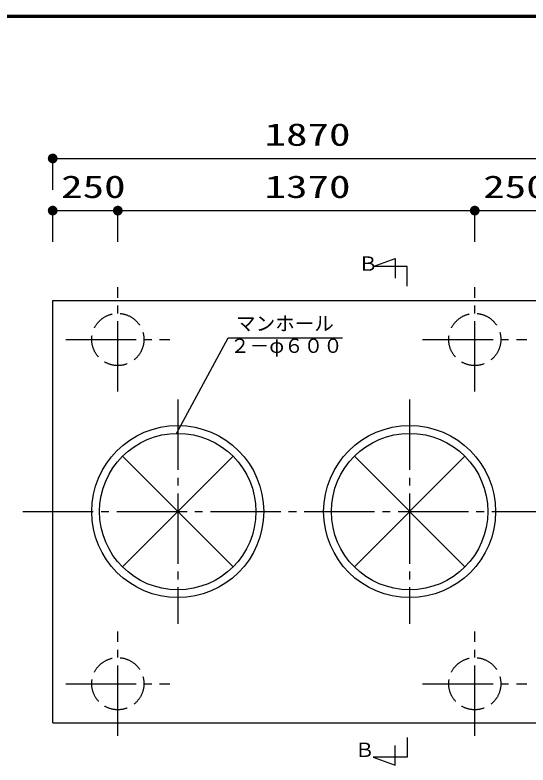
# Model space of a CAD drawing. Units: millimetres, scale not verified. Extents: x -8915 to 8404, y -6690 to 5387.
# Drawn here: x -5707 to -3738, y 2511 to 5387 of the extents above; entities that cross this region are included whole.
import ezdxf
from ezdxf.enums import TextEntityAlignment as Align

# ---------------------------------------------------------------- set-up
doc = ezdxf.new("R2010")
doc.units = ezdxf.units.MM
doc.header["$LTSCALE"] = 30
doc.linetypes.add('CHAIN2', pattern=[12, 9, -1, 1, -1])
doc.linetypes.add('DASHED3', pattern=[4, 3, -1])
for name, color, linetype, lineweight in [('0-1_KIKI', 3, 'Continuous', 25), ('0-2_SEISAKU', 2, 'Continuous', 25), ('0-6_SUNPO', 7, 'Continuous', 25), ('0-7_07', 7, 'Continuous', 25)]:
    doc.layers.add(name, color=color, linetype=linetype, lineweight=lineweight)
doc.styles.add('MS Gothic', font='')
doc.styles.add('ＭＳ ゴシック', font='')
doc.styles.get('MS Gothic').set_extended_font_data('MS Gothic')
doc.styles.get('ＭＳ ゴシック').set_extended_font_data('MS Gothic')

msp = doc.modelspace()

# ---------------------------------------------------------------- linework, layer by layer
at = {"layer": '0-1_KIKI', "color": 4}
for p, q in [((-5087.23, 3782.94), (-4888.14, 4149.75)), ((-4888.14, 4149.75), (-4450.5, 4149.75))]:
    msp.add_line(p, q, dxfattribs=at)
at = {"layer": '0-1_KIKI'}
for points in [[(-4202.15, 4347.84), (-4202.15, 4422.84), (-4332.15, 4422.84), (-4247.15, 4452.84), (-4247.15, 4377.84)], [(-4202.15, 2616.28), (-4202.15, 2541.28), (-4332.15, 2541.28), (-4247.15, 2511.28), (-4247.15, 2586.28)]]:
    msp.add_lwpolyline(points, dxfattribs=at)
at = {"layer": '0-2_SEISAKU', "linetype": 'CHAIN2'}
for p, q in [((-5312.23, 3942.93), (-5312.23, 4342.93)), ((-3942.23, 3942.93), (-3942.23, 4342.93)), ((-5512.23, 4142.94), (-5112.23, 4142.94)), ((-4142.23, 4142.94), (-3742.23, 4142.94)), ((-5082.23, 3912.94), (-5082.23, 3052.93)), ((-4192.23, 3912.94), (-4192.23, 3052.93)), ((-5676.64, 3482.94), (-3520.09, 3482.94)), ((-5312.23, 2622.93), (-5312.23, 3022.93)), ((-3942.23, 2622.93), (-3942.23, 3022.93)), ((-5512.23, 2822.94), (-5112.23, 2822.94)), ((-4142.23, 2822.94), (-3742.23, 2822.94))]:
    msp.add_line(p, q, dxfattribs=at)
at = {"layer": '0-2_SEISAKU'}
for p, q in [((-5562.23, 2672.94), (-5562.23, 4292.94)), ((-5562.23, 4292.94), (-3692.23, 4292.94)), ((-5294.36, 3695.07), (-4870.1, 3270.8)), ((-5294.36, 3270.8), (-4870.1, 3695.07)), ((-4404.36, 3695.07), (-3980.1, 3270.8)), ((-4404.36, 3270.8), (-3980.1, 3695.07))]:
    msp.add_line(p, q, dxfattribs=at)
msp.add_lwpolyline([(-5562.23, 2672.94), (-3692.23, 2672.94), (-3692.23, 4292.94)], dxfattribs=at)
at = {"layer": '0-2_SEISAKU', "linetype": 'DASHED3'}
for centre in [(-5312.23, 4142.94), (-3942.23, 4142.94), (-5312.23, 2822.94), (-3942.23, 2822.94)]:
    msp.add_circle(centre, 100, dxfattribs=at)
at = {"layer": '0-2_SEISAKU'}
for centre, radius in [((-5082.23, 3482.94), 330), ((-4192.23, 3482.94), 330), ((-5082.23, 3482.94), 300), ((-4192.23, 3482.94), 300)]:
    msp.add_circle(centre, radius, dxfattribs=at)
at = {"layer": '0-6_SUNPO', "color": 4}
for p, q in [((-5562.23, 4716.97), (-5562.23, 4836.97)), ((-5562.23, 4836.97), (-3692.23, 4836.97)), ((-5562.23, 4516.97), (-5562.23, 4636.97)), ((-5562.23, 4636.97), (-5312.23, 4636.97)), ((-5312.23, 4516.97), (-5312.23, 4636.97)), ((-5312.23, 4516.97), (-5312.23, 4636.97)), ((-5312.23, 4636.97), (-3942.23, 4636.97)), ((-3942.23, 4516.97), (-3942.23, 4636.97)), ((-3942.23, 4516.97), (-3942.23, 4636.97)), ((-3942.23, 4636.97), (-3692.23, 4636.97))]:
    msp.add_line(p, q, dxfattribs=at)
at = {"layer": '0-6_SUNPO'}
for points in [[(-5580.62, 4840.63), (-5562.23, 4836.97), (-5580.98, 4836.97)], [(-5580.98, 4836.97), (-5562.23, 4836.97), (-5580.62, 4833.31)], [(-5579.55, 4844.15), (-5562.23, 4836.97), (-5580.62, 4840.63)], [(-5580.62, 4833.31), (-5562.23, 4836.97), (-5579.55, 4829.8)], [(-5577.82, 4847.39), (-5562.23, 4836.97), (-5579.55, 4844.15)], [(-5579.55, 4829.8), (-5562.23, 4836.97), (-5577.82, 4826.56)], [(-5575.49, 4850.23), (-5562.23, 4836.97), (-5577.82, 4847.39)], [(-5577.82, 4826.56), (-5562.23, 4836.97), (-5575.49, 4823.71)], [(-5572.65, 4852.56), (-5562.23, 4836.97), (-5575.49, 4850.23)], [(-5575.49, 4823.71), (-5562.23, 4836.97), (-5572.65, 4821.38)], [(-5569.41, 4854.3), (-5562.23, 4836.97), (-5572.65, 4852.56)], [(-5572.65, 4821.38), (-5562.23, 4836.97), (-5569.41, 4819.65)], [(-5565.89, 4855.36), (-5562.23, 4836.97), (-5569.41, 4854.3)], [(-5569.41, 4819.65), (-5562.23, 4836.97), (-5565.89, 4818.58)], [(-5562.23, 4855.72), (-5562.23, 4836.97), (-5565.89, 4855.36)], [(-5565.89, 4818.58), (-5562.23, 4836.97), (-5562.23, 4818.22)], [(-5558.57, 4855.36), (-5562.23, 4836.97), (-5562.23, 4855.72)], [(-5555.06, 4854.3), (-5562.23, 4836.97), (-5558.57, 4855.36)], [(-5551.81, 4852.56), (-5562.23, 4836.97), (-5555.06, 4854.3)], [(-5548.97, 4850.23), (-5562.23, 4836.97), (-5551.81, 4852.56)], [(-5546.64, 4847.39), (-5562.23, 4836.97), (-5548.97, 4850.23)], [(-5544.91, 4844.15), (-5562.23, 4836.97), (-5546.64, 4847.39)], [(-5543.84, 4840.63), (-5562.23, 4836.97), (-5544.91, 4844.15)], [(-5543.48, 4836.97), (-5562.23, 4836.97), (-5543.84, 4840.63)], [(-5562.23, 4818.22), (-5562.23, 4836.97), (-5558.57, 4818.58)], [(-5558.57, 4818.58), (-5562.23, 4836.97), (-5555.06, 4819.65)], [(-5555.06, 4819.65), (-5562.23, 4836.97), (-5551.81, 4821.38)], [(-5551.81, 4821.38), (-5562.23, 4836.97), (-5548.97, 4823.71)], [(-5548.97, 4823.71), (-5562.23, 4836.97), (-5546.64, 4826.56)], [(-5546.64, 4826.56), (-5562.23, 4836.97), (-5544.91, 4829.8)], [(-5544.91, 4829.8), (-5562.23, 4836.97), (-5543.84, 4833.31)], [(-5543.84, 4833.31), (-5562.23, 4836.97), (-5543.48, 4836.97)], [(-5580.62, 4640.63), (-5562.23, 4636.97), (-5580.98, 4636.97)], [(-5580.98, 4636.97), (-5562.23, 4636.97), (-5580.62, 4633.31)], [(-5579.55, 4644.15), (-5562.23, 4636.97), (-5580.62, 4640.63)], [(-5580.62, 4633.31), (-5562.23, 4636.97), (-5579.55, 4629.8)], [(-5577.82, 4647.39), (-5562.23, 4636.97), (-5579.55, 4644.15)], [(-5579.55, 4629.8), (-5562.23, 4636.97), (-5577.82, 4626.56)], [(-5575.49, 4650.23), (-5562.23, 4636.97), (-5577.82, 4647.39)], [(-5577.82, 4626.56), (-5562.23, 4636.97), (-5575.49, 4623.71)], [(-5572.65, 4652.56), (-5562.23, 4636.97), (-5575.49, 4650.23)], [(-5575.49, 4623.71), (-5562.23, 4636.97), (-5572.65, 4621.38)], [(-5569.41, 4654.3), (-5562.23, 4636.97), (-5572.65, 4652.56)], [(-5572.65, 4621.38), (-5562.23, 4636.97), (-5569.41, 4619.65)], [(-5565.89, 4655.36), (-5562.23, 4636.97), (-5569.41, 4654.3)], [(-5569.41, 4619.65), (-5562.23, 4636.97), (-5565.89, 4618.58)], [(-5562.23, 4655.72), (-5562.23, 4636.97), (-5565.89, 4655.36)], [(-5565.89, 4618.58), (-5562.23, 4636.97), (-5562.23, 4618.22)], [(-5558.57, 4655.36), (-5562.23, 4636.97), (-5562.23, 4655.72)], [(-5555.06, 4654.3), (-5562.23, 4636.97), (-5558.57, 4655.36)], [(-5551.81, 4652.56), (-5562.23, 4636.97), (-5555.06, 4654.3)], [(-5548.97, 4650.23), (-5562.23, 4636.97), (-5551.81, 4652.56)], [(-5546.64, 4647.39), (-5562.23, 4636.97), (-5548.97, 4650.23)], [(-5544.91, 4644.15), (-5562.23, 4636.97), (-5546.64, 4647.39)], [(-5543.84, 4640.63), (-5562.23, 4636.97), (-5544.91, 4644.15)], [(-5543.48, 4636.97), (-5562.23, 4636.97), (-5543.84, 4640.63)], [(-5562.23, 4618.22), (-5562.23, 4636.97), (-5558.57, 4618.58)], [(-5558.57, 4618.58), (-5562.23, 4636.97), (-5555.06, 4619.65)], [(-5555.06, 4619.65), (-5562.23, 4636.97), (-5551.81, 4621.38)], [(-5551.81, 4621.38), (-5562.23, 4636.97), (-5548.97, 4623.71)], [(-5548.97, 4623.71), (-5562.23, 4636.97), (-5546.64, 4626.56)], [(-5546.64, 4626.56), (-5562.23, 4636.97), (-5544.91, 4629.8)], [(-5544.91, 4629.8), (-5562.23, 4636.97), (-5543.84, 4633.31)], [(-5543.84, 4633.31), (-5562.23, 4636.97), (-5543.48, 4636.97)], [(-5330.62, 4640.63), (-5312.23, 4636.97), (-5330.98, 4636.97)], [(-5330.62, 4640.63), (-5312.23, 4636.97), (-5330.98, 4636.97)], [(-5330.98, 4636.97), (-5312.23, 4636.97), (-5330.62, 4633.31)], [(-5330.98, 4636.97), (-5312.23, 4636.97), (-5330.62, 4633.31)], [(-5329.55, 4644.15), (-5312.23, 4636.97), (-5330.62, 4640.63)], [(-5329.55, 4644.15), (-5312.23, 4636.97), (-5330.62, 4640.63)], [(-5330.62, 4633.31), (-5312.23, 4636.97), (-5329.55, 4629.8)], [(-5330.62, 4633.31), (-5312.23, 4636.97), (-5329.55, 4629.8)], [(-5327.82, 4647.39), (-5312.23, 4636.97), (-5329.55, 4644.15)], [(-5327.82, 4647.39), (-5312.23, 4636.97), (-5329.55, 4644.15)], [(-5329.55, 4629.8), (-5312.23, 4636.97), (-5327.82, 4626.56)], [(-5329.55, 4629.8), (-5312.23, 4636.97), (-5327.82, 4626.56)], [(-5325.49, 4650.23), (-5312.23, 4636.97), (-5327.82, 4647.39)], [(-5325.49, 4650.23), (-5312.23, 4636.97), (-5327.82, 4647.39)], [(-5327.82, 4626.56), (-5312.23, 4636.97), (-5325.49, 4623.71)], [(-5327.82, 4626.56), (-5312.23, 4636.97), (-5325.49, 4623.71)], [(-5322.65, 4652.56), (-5312.23, 4636.97), (-5325.49, 4650.23)], [(-5322.65, 4652.56), (-5312.23, 4636.97), (-5325.49, 4650.23)], [(-5325.49, 4623.71), (-5312.23, 4636.97), (-5322.65, 4621.38)], [(-5325.49, 4623.71), (-5312.23, 4636.97), (-5322.65, 4621.38)], [(-5319.41, 4654.3), (-5312.23, 4636.97), (-5322.65, 4652.56)], [(-5319.41, 4654.3), (-5312.23, 4636.97), (-5322.65, 4652.56)], [(-5322.65, 4621.38), (-5312.23, 4636.97), (-5319.41, 4619.65)], [(-5322.65, 4621.38), (-5312.23, 4636.97), (-5319.41, 4619.65)], [(-5315.89, 4655.36), (-5312.23, 4636.97), (-5319.41, 4654.3)], [(-5315.89, 4655.36), (-5312.23, 4636.97), (-5319.41, 4654.3)], [(-5319.41, 4619.65), (-5312.23, 4636.97), (-5315.89, 4618.58)], [(-5319.41, 4619.65), (-5312.23, 4636.97), (-5315.89, 4618.58)], [(-5312.23, 4655.72), (-5312.23, 4636.97), (-5315.89, 4655.36)], [(-5312.23, 4655.72), (-5312.23, 4636.97), (-5315.89, 4655.36)], [(-5315.89, 4618.58), (-5312.23, 4636.97), (-5312.23, 4618.22)], [(-5315.89, 4618.58), (-5312.23, 4636.97), (-5312.23, 4618.22)], [(-5308.57, 4655.36), (-5312.23, 4636.97), (-5312.23, 4655.72)], [(-5308.57, 4655.36), (-5312.23, 4636.97), (-5312.23, 4655.72)], [(-5305.06, 4654.3), (-5312.23, 4636.97), (-5308.57, 4655.36)], [(-5305.06, 4654.3), (-5312.23, 4636.97), (-5308.57, 4655.36)], [(-5301.81, 4652.56), (-5312.23, 4636.97), (-5305.06, 4654.3)], [(-5301.81, 4652.56), (-5312.23, 4636.97), (-5305.06, 4654.3)], [(-5298.97, 4650.23), (-5312.23, 4636.97), (-5301.81, 4652.56)], [(-5298.97, 4650.23), (-5312.23, 4636.97), (-5301.81, 4652.56)], [(-5296.64, 4647.39), (-5312.23, 4636.97), (-5298.97, 4650.23)], [(-5296.64, 4647.39), (-5312.23, 4636.97), (-5298.97, 4650.23)], [(-5294.91, 4644.15), (-5312.23, 4636.97), (-5296.64, 4647.39)], [(-5294.91, 4644.15), (-5312.23, 4636.97), (-5296.64, 4647.39)], [(-5293.84, 4640.63), (-5312.23, 4636.97), (-5294.91, 4644.15)], [(-5293.84, 4640.63), (-5312.23, 4636.97), (-5294.91, 4644.15)], [(-5293.48, 4636.97), (-5312.23, 4636.97), (-5293.84, 4640.63)], [(-5293.48, 4636.97), (-5312.23, 4636.97), (-5293.84, 4640.63)], [(-5312.23, 4618.22), (-5312.23, 4636.97), (-5308.57, 4618.58)], [(-5308.57, 4618.58), (-5312.23, 4636.97), (-5305.06, 4619.65)], [(-5305.06, 4619.65), (-5312.23, 4636.97), (-5301.81, 4621.38)], [(-5301.81, 4621.38), (-5312.23, 4636.97), (-5298.97, 4623.71)], [(-5298.97, 4623.71), (-5312.23, 4636.97), (-5296.64, 4626.56)], [(-5296.64, 4626.56), (-5312.23, 4636.97), (-5294.91, 4629.8)], [(-5294.91, 4629.8), (-5312.23, 4636.97), (-5293.84, 4633.31)], [(-5293.84, 4633.31), (-5312.23, 4636.97), (-5293.48, 4636.97)], [(-5312.23, 4618.22), (-5312.23, 4636.97), (-5308.57, 4618.58)], [(-5308.57, 4618.58), (-5312.23, 4636.97), (-5305.06, 4619.65)], [(-5305.06, 4619.65), (-5312.23, 4636.97), (-5301.81, 4621.38)], [(-5301.81, 4621.38), (-5312.23, 4636.97), (-5298.97, 4623.71)], [(-5298.97, 4623.71), (-5312.23, 4636.97), (-5296.64, 4626.56)], [(-5296.64, 4626.56), (-5312.23, 4636.97), (-5294.91, 4629.8)], [(-5294.91, 4629.8), (-5312.23, 4636.97), (-5293.84, 4633.31)], [(-5293.84, 4633.31), (-5312.23, 4636.97), (-5293.48, 4636.97)], [(-3960.62, 4640.63), (-3942.23, 4636.97), (-3960.98, 4636.97)], [(-3960.62, 4640.63), (-3942.23, 4636.97), (-3960.98, 4636.97)], [(-3960.98, 4636.97), (-3942.23, 4636.97), (-3960.62, 4633.31)], [(-3960.98, 4636.97), (-3942.23, 4636.97), (-3960.62, 4633.31)], [(-3959.55, 4644.15), (-3942.23, 4636.97), (-3960.62, 4640.63)], [(-3959.55, 4644.15), (-3942.23, 4636.97), (-3960.62, 4640.63)], [(-3960.62, 4633.31), (-3942.23, 4636.97), (-3959.55, 4629.8)], [(-3960.62, 4633.31), (-3942.23, 4636.97), (-3959.55, 4629.8)], [(-3957.82, 4647.39), (-3942.23, 4636.97), (-3959.55, 4644.15)], [(-3957.82, 4647.39), (-3942.23, 4636.97), (-3959.55, 4644.15)], [(-3959.55, 4629.8), (-3942.23, 4636.97), (-3957.82, 4626.56)], [(-3959.55, 4629.8), (-3942.23, 4636.97), (-3957.82, 4626.56)], [(-3955.49, 4650.23), (-3942.23, 4636.97), (-3957.82, 4647.39)], [(-3955.49, 4650.23), (-3942.23, 4636.97), (-3957.82, 4647.39)], [(-3957.82, 4626.56), (-3942.23, 4636.97), (-3955.49, 4623.71)], [(-3957.82, 4626.56), (-3942.23, 4636.97), (-3955.49, 4623.71)], [(-3952.65, 4652.56), (-3942.23, 4636.97), (-3955.49, 4650.23)], [(-3952.65, 4652.56), (-3942.23, 4636.97), (-3955.49, 4650.23)], [(-3955.49, 4623.71), (-3942.23, 4636.97), (-3952.65, 4621.38)], [(-3955.49, 4623.71), (-3942.23, 4636.97), (-3952.65, 4621.38)], [(-3949.41, 4654.3), (-3942.23, 4636.97), (-3952.65, 4652.56)], [(-3949.41, 4654.3), (-3942.23, 4636.97), (-3952.65, 4652.56)], [(-3952.65, 4621.38), (-3942.23, 4636.97), (-3949.41, 4619.65)], [(-3952.65, 4621.38), (-3942.23, 4636.97), (-3949.41, 4619.65)], [(-3945.89, 4655.36), (-3942.23, 4636.97), (-3949.41, 4654.3)], [(-3945.89, 4655.36), (-3942.23, 4636.97), (-3949.41, 4654.3)], [(-3949.41, 4619.65), (-3942.23, 4636.97), (-3945.89, 4618.58)], [(-3949.41, 4619.65), (-3942.23, 4636.97), (-3945.89, 4618.58)], [(-3942.23, 4655.72), (-3942.23, 4636.97), (-3945.89, 4655.36)], [(-3942.23, 4655.72), (-3942.23, 4636.97), (-3945.89, 4655.36)], [(-3945.89, 4618.58), (-3942.23, 4636.97), (-3942.23, 4618.22)], [(-3945.89, 4618.58), (-3942.23, 4636.97), (-3942.23, 4618.22)], [(-3938.57, 4655.36), (-3942.23, 4636.97), (-3942.23, 4655.72)], [(-3938.57, 4655.36), (-3942.23, 4636.97), (-3942.23, 4655.72)], [(-3935.06, 4654.3), (-3942.23, 4636.97), (-3938.57, 4655.36)], [(-3935.06, 4654.3), (-3942.23, 4636.97), (-3938.57, 4655.36)], [(-3931.81, 4652.56), (-3942.23, 4636.97), (-3935.06, 4654.3)], [(-3931.81, 4652.56), (-3942.23, 4636.97), (-3935.06, 4654.3)], [(-3928.97, 4650.23), (-3942.23, 4636.97), (-3931.81, 4652.56)], [(-3928.97, 4650.23), (-3942.23, 4636.97), (-3931.81, 4652.56)], [(-3926.64, 4647.39), (-3942.23, 4636.97), (-3928.97, 4650.23)], [(-3926.64, 4647.39), (-3942.23, 4636.97), (-3928.97, 4650.23)], [(-3924.91, 4644.15), (-3942.23, 4636.97), (-3926.64, 4647.39)], [(-3924.91, 4644.15), (-3942.23, 4636.97), (-3926.64, 4647.39)], [(-3923.84, 4640.63), (-3942.23, 4636.97), (-3924.91, 4644.15)], [(-3923.84, 4640.63), (-3942.23, 4636.97), (-3924.91, 4644.15)], [(-3923.48, 4636.97), (-3942.23, 4636.97), (-3923.84, 4640.63)], [(-3923.48, 4636.97), (-3942.23, 4636.97), (-3923.84, 4640.63)], [(-3942.23, 4618.22), (-3942.23, 4636.97), (-3938.57, 4618.58)], [(-3938.57, 4618.58), (-3942.23, 4636.97), (-3935.06, 4619.65)], [(-3935.06, 4619.65), (-3942.23, 4636.97), (-3931.81, 4621.38)], [(-3931.81, 4621.38), (-3942.23, 4636.97), (-3928.97, 4623.71)], [(-3928.97, 4623.71), (-3942.23, 4636.97), (-3926.64, 4626.56)], [(-3926.64, 4626.56), (-3942.23, 4636.97), (-3924.91, 4629.8)], [(-3924.91, 4629.8), (-3942.23, 4636.97), (-3923.84, 4633.31)], [(-3923.84, 4633.31), (-3942.23, 4636.97), (-3923.48, 4636.97)], [(-3942.23, 4618.22), (-3942.23, 4636.97), (-3938.57, 4618.58)], [(-3938.57, 4618.58), (-3942.23, 4636.97), (-3935.06, 4619.65)], [(-3935.06, 4619.65), (-3942.23, 4636.97), (-3931.81, 4621.38)], [(-3931.81, 4621.38), (-3942.23, 4636.97), (-3928.97, 4623.71)], [(-3928.97, 4623.71), (-3942.23, 4636.97), (-3926.64, 4626.56)], [(-3926.64, 4626.56), (-3942.23, 4636.97), (-3924.91, 4629.8)], [(-3924.91, 4629.8), (-3942.23, 4636.97), (-3923.84, 4633.31)], [(-3923.84, 4633.31), (-3942.23, 4636.97), (-3923.48, 4636.97)]]:
    msp.add_solid(points, dxfattribs=at)
at = {"layer": '0-7_07'}
for p, q in [((-7783.03, 5387.08), (8403.77, 5387.08)), ((-7782.43, 5386.48), (8403.17, 5386.48)), ((-7781.83, 5385.88), (8402.57, 5385.88)), ((-7781.23, 5385.28), (8401.97, 5385.28)), ((-7780.63, 5384.68), (8401.37, 5384.68)), ((-7780.03, 5384.08), (8400.77, 5384.08)), ((-7779.43, 5383.48), (8400.17, 5383.48)), ((-7778.83, 5382.88), (8399.57, 5382.88)), ((-7778.23, 5382.28), (8398.97, 5382.28)), ((-7777.63, 5381.68), (8398.37, 5381.68)), ((-7777.03, 5381.08), (8397.77, 5381.08)), ((-7776.43, 5380.48), (8397.17, 5380.48)), ((-7775.83, 5379.88), (8396.57, 5379.88)), ((-7775.23, 5379.28), (8395.97, 5379.28)), ((-7774.63, 5378.68), (8395.37, 5378.68))]:
    msp.add_line(p, q, dxfattribs=at)

# ---------------------------------------------------------------- texts
at = {"layer": '0-1_KIKI', "color": 4, "style": 'MS Gothic'}
for s, p in [('Ｂ', (-4388.74, 4389.86)), ('マンホール', (-4858.27, 4160.32)), ('２－φ６００', (-4880.79, 4074.95)), ('Ｂ', (-4402.08, 2525.43))]:
    msp.add_text(s, height=54.99, dxfattribs=at).set_placement(p, align=Align.BOTTOM_LEFT)
at = {"layer": '0-6_SUNPO', "color": 3, "style": 'ＭＳ ゴシック', "width": 1.4}
for s, p in [('1870', (-4748.94, 4859.47)), ('250', (-5529.8, 4659.47)), ('1370', (-4748.94, 4659.47)), ('250', (-3909.8, 4659.47))]:
    msp.add_text(s, height=86.59, dxfattribs=at).set_placement(p, align=Align.BOTTOM_LEFT)

doc.saveas('drawing.dxf')
